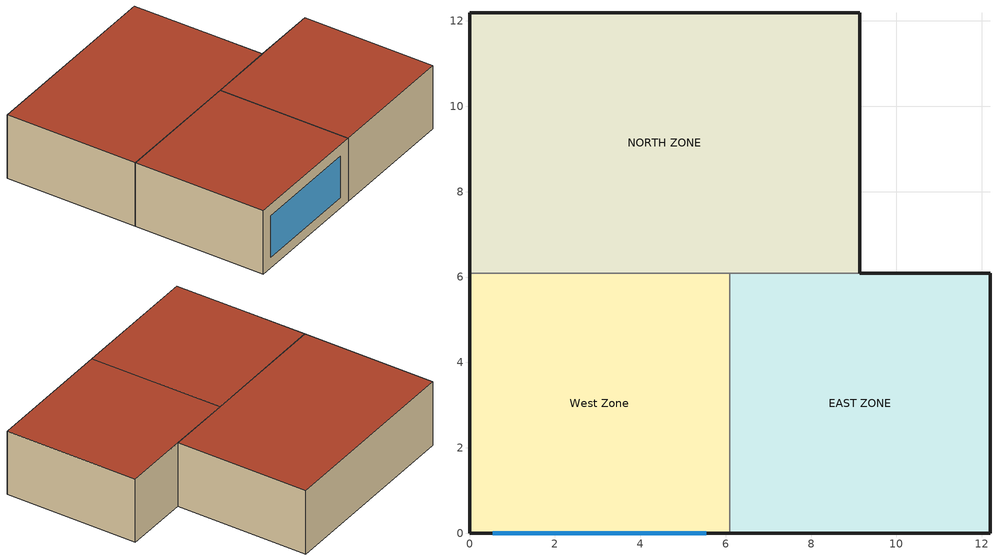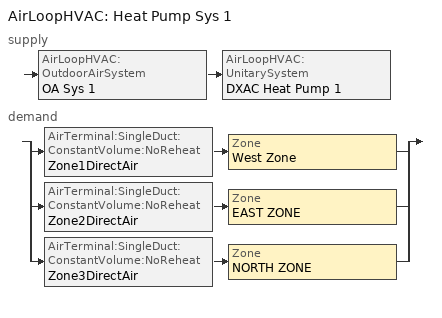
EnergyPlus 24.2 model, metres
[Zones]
West Zone
 floor adiabatic (FLOOR SLAB 8 IN): 0,0 0,6.1 6.1,6.1 6.1,0 z0
 wall outside (EXTWALL80): 0,6.1 0,0 6.1,0 z0:3.05
 wall to NORTH ZONE (PARTITION06): 6.1,6.1 0,6.1 z0:3.05
 wall to EAST ZONE (PARTITION06): 6.1,0 6.1,6.1 z0:3.05
 window (WIN-CON-LIGHT): 0.55,0 5.55,0 z0.5:2.5
 roof outside (ROOF34): 0,6.1 0,0 6.1,0 6.1,6.1 z3.05
EAST ZONE
 floor adiabatic (FLOOR SLAB 8 IN): 6.1,0 6.1,6.1 12.19,6.1 12.19,0 z0
 wall outside (EXTWALL80): 6.1,0 12.19,0 12.19,6.1 9.14,6.1 z0:3.05
 wall to NORTH ZONE (PARTITION06): 9.14,6.1 6.1,6.1 z0:3.05
 roof outside (ROOF34): 6.1,6.1 6.1,0 12.19,0 12.19,6.1 z3.05
NORTH ZONE
 floor adiabatic (FLOOR SLAB 8 IN): 0,6.1 0,12.19 9.14,12.19 9.14,6.1 z0
 wall outside (EXTWALL80): 9.14,6.1 9.14,12.19 0,12.19 0,6.1 z0:3.05
 roof outside (ROOF34): 0,12.19 0,6.1 9.14,6.1 9.14,12.19 z3.05
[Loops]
AirLoopHVAC 'Heat Pump Sys 1'
 supply: AirLoopHVAC:OutdoorAirSystem 'OA Sys 1' > AirLoopHVAC:UnitarySystem 'DXAC Heat Pump 1'
 demand: split
  | AirTerminal:SingleDuct:ConstantVolume:NoReheat 'Zone1DirectAir' > Zone 'West Zone'
  | AirTerminal:SingleDuct:ConstantVolume:NoReheat 'Zone2DirectAir' > Zone 'EAST ZONE'
  | AirTerminal:SingleDuct:ConstantVolume:NoReheat 'Zone3DirectAir' > Zone 'NORTH ZONE'
[Building]
NONE: Loads convergence tolerance value=0.04; Maximum number of warmup days=25; Minimum number of warmup days=6; North axis=0; Solar distribution=FullInteriorAndExterior; Temperature convergence tolerance value=0.4; Terrain=Suburbs
[Site:GroundTemperature:BuildingSurface]
20.03, 20.03, 20.13, 20.3, 20.43, 20.52, 20.62, 20.77, 20.78, 20.55, 20.44, 20.2
[Site:Location]
CHICAGO_IL_USA TMY2-94846: Elevation=190; Latitude=41.78; Longitude=-87.75; Time zone=-6
[SizingPeriod:DesignDay] Barometric pressure=99063; Day of month=21; Daylight saving time indicator=No; Humidity condition type=WetBulb; Rain indicator=No; Snow indicator=No; Solar model indicator=ASHRAEClearSky
Name | Daily dry bulb temperature range | Day type | Maximum dry bulb temperature | Month | Sky clearness | Wetbulb or dewpoint at maximum dry bulb | Wind direction | Wind speed
CHICAGO_IL_USA Annual Cooling 1% Design Conditions DB/MCWB | 10.7 | SummerDesignDay | 31.5 | 7 | 1 | 23 | 230 | 5.3
CHICAGO_IL_USA Annual Heating 99% Design Conditions DB | 0 | WinterDesignDay | -17.3 | 1 | 0 | -17.3 | 270 | 4.9
[Construction]
EXTWALL80: A1 - 1 IN STUCCO, C4 - 4 IN COMMON BRICK, E1 - 3 / 4 IN PLASTER OR GYP BOARD
FLOOR SLAB 8 IN: C10 - 8 IN HW CONCRETE
PARTITION06: E1 - 3 / 4 IN PLASTER OR GYP BOARD, C6 - 8 IN CLAY TILE, E1 - 3 / 4 IN PLASTER OR GYP BOARD
ROOF34: E2 - 1 / 2 IN SLAG OR STONE, E3 - 3 / 8 IN FELT AND MEMBRANE, B5 - 1 IN DENSE INSULATION, C12 - 2 IN HW CONCRETE
WIN-CON-LIGHT: WIN-LAY-GLASS-LIGHT
[Material] Thermal absorptance=0.9
Name | Conductivity | Density | Roughness | Solar absorptance | Specific heat | Thickness | Visible absorptance
A1 - 1 IN STUCCO | 0.691831 | 1858.142 | Smooth | 0.92 | 836.8 | 0.0253898 | 0.92
B5 - 1 IN DENSE INSULATION | 0.0432394 | 91.30524 | VeryRough | 0.5 | 836.8 | 0.0253898 | 0.5
C4 - 4 IN COMMON BRICK | 0.726422 | 1922.216 | Rough | 0.76 | 836.8 | 0.101498 | 0.76
C6 - 8 IN CLAY TILE | 0.570761 | 1121.292 | Smooth | 0.82 | 836.8 | 0.203302 | 0.82
C10 - 8 IN HW CONCRETE | 1.729577 | 2242.585 | MediumRough | 0.65 | 836.8 | 0.203302 | 0.65
C12 - 2 IN HW CONCRETE | 1.729577 | 2242.585 | MediumRough | 0.65 | 836.8 | 0.0509016 | 0.65
E1 - 3 / 4 IN PLASTER OR GYP BOARD | 0.726422 | 1601.846 | Smooth | 0.92 | 836.8 | 0.01905 | 0.92
E2 - 1 / 2 IN SLAG OR STONE | 1.435549 | 881.0155 | Rough | 0.55 | 1673.6 | 0.0127102 | 0.55
E3 - 3 / 8 IN FELT AND MEMBRANE | 0.190253 | 1121.292 | Rough | 0.75 | 1673.6 | 0.00954024 | 0.75
[WindowMaterial:Glazing]
WIN-LAY-GLASS-LIGHT: Back side infrared hemispherical emissivity=0.84; Back side solar reflectance at normal incidence=0.031; Back side visible reflectance at normal incidence=0.05; Conductivity=0.9; Front side infrared hemispherical emissivity=0.84; Front side solar reflectance at normal incidence=0.031; Front side visible reflectance at normal incidence=0.05; Infrared transmittance at normal incidence=0; Optical data type=SpectralAverage; Solar transmittance at normal incidence=0.9; Thickness=0.003; Visible transmittance at normal incidence=0.9
[AirLoopHVAC]
Heat Pump Sys 1: Design supply air flow rate=1.7
[AirLoopHVAC:UnitarySystem]
DXAC Heat Pump 1: Availability schedule=FanAndCoilAvailSched; Control type=Load; Controlling zone or thermostat location=East Zone; Cooling coil=Heat Pump ACDXCoil 2; Cooling supply air flow rate=1.7; Cooling supply air flow rate method=SupplyAirFlowRate; Design specification multispeed object=MyMultiSpeed; Fan placement=BlowThrough; Heating coil=Heat Pump DX Heating Coil 2; Heating supply air flow rate=1.7; Heating supply air flow rate method=SupplyAirFlowRate; Maximum outdoor dry bulb temperature for supplemental heater operation=21; Maximum supply air temperature=50; No load supply air flow rate=0; No load supply air flow rate method=SupplyAirFlowRate; Supplemental heating coil=Heat Pump DX Supp Heating Coil 1; Supply air fan operating mode schedule=CyclingFanSchedule; Supply fan=Supply Fan 1
[AirTerminal:SingleDuct:ConstantVolume:NoReheat] Availability schedule=FanAndCoilAvailSched
Name | Maximum air flow rate
Zone1DirectAir; Zone3DirectAir | 0.612
Zone2DirectAir | 0.476
[AvailabilityManager:Scheduled]
Name | Schedule
Heat Pump 1 Avail | FanAndCoilAvailSched
Outdoor Air 1 Avail | OutdoorAirAvailSched
[Coil:Cooling:DX]
Heat Pump ACDXCoil 2: Availability schedule=FanAndCoilAvailSched; Performance object=Heat Pump ACDXCoil 2 Performance
[Coil:Cooling:DX:CurveFit:OperatingMode]
Heat Pump ACDXCoil 2 Operating Mode: Apply latent degradation to speeds greater than 1=No; Condenser type=AirCooled; Latent capacity time constant=45; Maximum cycling rate=3; Nominal evaporative condenser pump power=100; Nominal speed number=4; Nominal time for condensate removal to begin=1000; Rated condenser air flow rate=0.3; Rated evaporator air flow rate=1.75; Rated gross total cooling capacity=35500; Ratio of initial moisture evaporation rate and steady state latent capacity=1.5; Speed 1=Heat Pump ACDXCoil 2 Speed 1 Performance; Speed 2=Heat Pump ACDXCoil 2 Speed 2 Performance; Speed 3=Heat Pump ACDXCoil 2 Speed 3 Performance; Speed 4=Heat Pump ACDXCoil 2 Speed 4 Performance
[Coil:Cooling:DX:CurveFit:Performance]
Heat Pump ACDXCoil 2 Performance: Base operating mode=Heat Pump ACDXCoil 2 Operating Mode; Capacity control method=Discrete; Compressor fuel type=Electricity; Crankcase heater capacity=200; Maximum outdoor dry bulb temperature for crankcase heater operation=10
[Coil:Cooling:DX:CurveFit:Speed] 2023 rated evaporator fan power per volume flow rate=934.4; Active fraction of coil face area=1; Evaporative condenser effectiveness=0.9; Gross cooling cop=3; Gross sensible heat ratio=0.75; Part load fraction correlation curve=HPACCOOLPLFFPLR Speed 1; Rated waste heat fraction of power input=0.2
Name | 2017 rated evaporator fan power per volume flow rate | Condenser air flow rate fraction | Energy input ratio modifier function of air flow fraction curve | Energy input ratio modifier function of temperature curve | Evaporative condenser pump power fraction | Evaporator air flow rate fraction | Gross total cooling capacity fraction | Total cooling capacity modifier function of air flow fraction curve | Total cooling capacity modifier function of temperature curve | Waste heat modifier function of temperature curve
Heat Pump ACDXCoil 2 Speed 1 Performance | 453.3 | 0.1667 | HPACCOOLEIRFF Speed 1 | HPACCOOLEIRFT Speed 1 | 0.5 | 0.2286 | 0.2113 | HPACCoolCapFF Speed 1 | HPACCoolCapFT Speed 1 | HAPCCoolWHFT Speed 1
Heat Pump ACDXCoil 2 Speed 2 Performance | 523.3 | 0.3333 | HPACCOOLEIRFF Speed 2 | HPACCOOLEIRFT Speed 2 | 0.6 | 0.4857 | 0.493 | HPACCoolCapFF Speed 2 | HPACCoolCapFT Speed 2 | HAPCCoolWHFT Speed 2
Heat Pump ACDXCoil 2 Speed 3 Performance | 573.3 | 0.6667 | HPACCOOLEIRFF Speed 3 | HPACCOOLEIRFT Speed 3 | 0.8 | 0.7143 | 0.7183 | HPACCoolCapFF Speed 3 | HPACCoolCapFT Speed 3 | HAPCCoolWHFT Speed 3
Heat Pump ACDXCoil 2 Speed 4 Performance | 673.3 | 1 | HPACCOOLEIRFF Speed 4 | HPACCOOLEIRFT Speed 4 | 1 | 1 | 1 | HPACCoolCapFF Speed 4 | HPACCoolCapFT Speed 4 | HAPCCoolWHFT Speed 4
[Coil:Heating:DX:MultiSpeed]
Heat Pump DX Heating Coil 2: 2017 speed 1 rated supply air fan power per volume flow rate=345; 2017 speed 2 rated supply air fan power per volume flow rate=425; 2017 speed 3 rated supply air fan power per volume flow rate=525; 2017 speed 4 rated supply air fan power per volume flow rate=673; 2023 speed 1 rated supply air fan power per volume flow rate=934.4; 2023 speed 2 rated supply air fan power per volume flow rate=934.4; 2023 speed 3 rated supply air fan power per volume flow rate=934.4; 2023 speed 4 rated supply air fan power per volume flow rate=934.4; Apply part load fraction to speeds greater than 1=No; Availability schedule=FanAndCoilAvailSched; Crankcase heater capacity=200; Defrost control=Timed; Defrost energy input ratio function of temperature curve=HPACDefrostCAPFT; Defrost strategy=ReverseCycle; Defrost time period fraction=0.058333; Fuel type=Electricity; Maximum outdoor dry bulb temperature for crankcase heater operation=10; Maximum outdoor dry bulb temperature for defrost operation=7.22; Minimum outdoor dry bulb temperature for compressor operation=-8; Number of speeds=4; Outdoor dry bulb temperature to turn on compressor=-5; Region number for calculating hspf=4; Resistive defrost heater capacity=2000; Speed 1 energy input ratio function of flow fraction curve=HPACHeatEIRFF Speed 1; Speed 1 energy input ratio function of temperature curve=HPACHeatEIRFT Speed 1; Speed 1 gross rated heating capacity=7500; Speed 1 gross rated heating cop=2.75; Speed 1 heating capacity function of flow fraction curve=HPACHeatCapFF Speed 1; Speed 1 heating capacity function of temperature curve=HPACHeatCapFT Speed 1; Speed 1 part load fraction correlation curve=HPACHeatPLFFPLR Speed 1; Speed 1 rated air flow rate=0.45; Speed 1 rated waste heat fraction of power input=0.2; Speed 1 waste heat function of temperature curve=HAPCHeatWHFT Speed 1; Speed 2 energy input ratio function of flow fraction curve=HPACHeatEIRFF Speed 2; Speed 2 energy input ratio function of temperature curve=HPACHeatEIRFT Speed 2; Speed 2 gross rated heating capacity=17500; Speed 2 gross rated heating cop=2.75; Speed 2 heating capacity function of flow fraction curve=HPACHeatCapFF Speed 2; Speed 2 heating capacity function of temperature curve=HPACHeatCapFT Speed 2; Speed 2 part load fraction correlation curve=HPACHeatPLFFPLR Speed 2; Speed 2 rated air flow rate=0.85; Speed 2 rated waste heat fraction of power input=0.2; Speed 2 waste heat function of temperature curve=HAPCHeatWHFT Speed 2; Speed 3 energy input ratio function of flow fraction curve=HPACHeatEIRFF Speed 3; Speed 3 energy input ratio function of temperature curve=HPACHeatEIRFT Speed 3; Speed 3 gross rated heating capacity=25500; Speed 3 gross rated heating cop=2.75; Speed 3 heating capacity function of flow fraction curve=HPACHeatCapFF Speed 3; Speed 3 heating capacity function of temperature curve=HPACHeatCapFT Speed 3; Speed 3 part load fraction correlation curve=HPACHeatPLFFPLR Speed 3; Speed 3 rated air flow rate=1.25; Speed 3 rated waste heat fraction of power input=0.2; Speed 3 waste heat function of temperature curve=HAPCHeatWHFT Speed 3; Speed 4 energy input ratio function of flow fraction curve=HPACHeatEIRFF Speed 4; Speed 4 energy input ratio function of temperature curve=HPACHeatEIRFT Speed 4; Speed 4 gross rated heating capacity=35500; Speed 4 gross rated heating cop=2.75; Speed 4 heating capacity function of flow fraction curve=HPACHeatCapFF Speed 4; Speed 4 heating capacity function of temperature curve=HPACHeatCapFT Speed 4; Speed 4 part load fraction correlation curve=HPACHeatPLFFPLR Speed 4; Speed 4 rated air flow rate=1.75; Speed 4 rated waste heat fraction of power input=0.2; Speed 4 waste heat function of temperature curve=HAPCHeatWHFT Speed 4
[Coil:Heating:Fuel]
Heat Pump DX Supp Heating Coil 1: Availability schedule=FanAndCoilAvailSched; Burner efficiency=0.8; Fuel type=NaturalGas; Nominal capacity=45000
[Controller:OutdoorAir]
OA Controller 1: Economizer control action type=ModulateFlow; Economizer control type=NoEconomizer; Lockout type=NoLockout; Maximum outdoor air flow rate=1.7; Minimum limit type=ProportionalMinimum; Minimum outdoor air flow rate=0.51; Minimum outdoor air schedule=OAFractionSched
[DesignSpecification:OutdoorAir] Outdoor air flow per person=0.00944; Outdoor air flow per zone=0; Outdoor air flow per zone floor area=0; Outdoor air method=Flow/Person
SZ DSOA EAST ZONE; SZ DSOA NORTH ZONE; SZ DSOA West Zone
[ElectricEquipment] Design level calculation method=EquipmentLevel; Fraction latent=0; Fraction lost=0; Fraction radiant=0.3; Schedule=Intermittent
Name | Design level | Zone or zonelist or space or spacelist
EAST ZONE ElecEq 1 | 1464.375 | EAST ZONE
NORTH ZONE ElecEq 1 | 2928.751 | NORTH ZONE
West Zone ElecEq 1 | 2928.751 | West Zone
[Fan:SystemModel]
Supply Fan 1: Availability schedule=FanAndCoilAvailSched; Design electric power consumption=Autosize; Design maximum air flow rate=1.7; Design power sizing method=TotalEfficiencyAndPressure; Design pressure rise=300; Electric power function of flow fraction curve=PowerRatioCurve; Electric power minimum flow rate fraction=0; Fan total efficiency=0.7; Motor efficiency=0.9; Motor in air stream fraction=1; Speed control method=Continuous
[Lights] Design level calculation method=LightingLevel; End use subcategory=GeneralLights; Fraction radiant=0.2; Fraction replaceable=0; Fraction visible=0.2; Return air fraction=0; Schedule=Office Lighting
Name | Lighting level | Zone or zonelist or space or spacelist
EAST ZONE Lights 1 | 1464.375 | EAST ZONE
NORTH ZONE Lights 1 | 878.6252 | NORTH ZONE
[People] Activity level schedule=Activity Sch; Air velocity schedule=Air Velo Sch; Carbon dioxide generation rate=3.82e-08; Clothing insulation schedule=Clothing Sch; Fraction radiant=0.3; Mean radiant temperature calculation type=EnclosureAveraged; Number of people calculation method=People; Number of people schedule=Office Occupancy; Thermal comfort model 1 type=Fanger; Work efficiency schedule=Work Eff Sch
Name | Number of people | Zone or zonelist or space or spacelist
EastPeople | 3 | EAST ZONE
NorthPeople | 4 | NORTH ZONE
WestPeople | 3 | West Zone
[Sizing:System]
Heat Pump Sys 1: 100 outdoor air in cooling=No; 100 outdoor air in heating=No; Central cooling capacity control method=VAV; Central cooling design supply air humidity ratio=0.008; Central cooling design supply air temperature=13; Central heating design supply air humidity ratio=0.008; Central heating design supply air temperature=50; Central heating maximum system air flow ratio=0; Cooling design capacity=Autosize; Cooling design capacity method=CoolingDesignCapacity; Cooling supply air flow rate=0; Cooling supply air flow rate method=DesignDay; Design outdoor air flow rate=Autosize; Heating design capacity=Autosize; Heating design capacity method=HeatingDesignCapacity; Heating supply air flow rate=0; Heating supply air flow rate method=DesignDay; Precool design humidity ratio=0.008; Precool design temperature=11; Preheat design humidity ratio=0.008; Preheat design temperature=7; Type of load to size on=Sensible; Type of zone sum to use=NonCoincident; Zone maximum outdoor air fraction=1
[Sizing:Zone] Account for dedicated outdoor air system=No; Cooling design air flow method=DesignDay; Cooling design air flow rate=0; Dedicated outdoor air high setpoint temperature for design=Autosize; Dedicated outdoor air low setpoint temperature for design=Autosize; Dedicated outdoor air system control strategy=NeutralSupplyAir; Heating design air flow method=DesignDay; Heating design air flow rate=0; Zone cooling design supply air humidity ratio=0.009; Zone cooling design supply air temperature=14; Zone cooling design supply air temperature input method=SupplyAirTemperature; Zone cooling sizing factor=0; Zone heating design supply air humidity ratio=0.009; Zone heating design supply air temperature=48; Zone heating design supply air temperature input method=SupplyAirTemperature; Zone heating sizing factor=0
Name | Design specification outdoor air object
West Zone | SZ DSOA West Zone
EAST ZONE | SZ DSOA EAST ZONE
NORTH ZONE | SZ DSOA NORTH ZONE
[ThermostatSetpoint:SingleCooling]
Cooling Setpoint with SB: Setpoint temperature schedule=Cooling Setpoints
[ThermostatSetpoint:SingleHeating]
Heating Setpoint with SB: Setpoint temperature schedule=Heating Setpoints
[UnitarySystemPerformance:Multispeed]
MyMultiSpeed: Cooling speed supply air flow ratio 1=0.24; Heating speed supply air flow ratio 1=0.24; Cooling speed supply air flow ratio 2=0.47; Heating speed supply air flow ratio 2=0.47; Cooling speed supply air flow ratio 3=0.75; Heating speed supply air flow ratio 3=0.75; Cooling speed supply air flow ratio 4=1; Heating speed supply air flow ratio 4=1; Number of speeds for cooling=4; Number of speeds for heating=4; Single mode operation=Yes
[Zone] Ceiling height=Autocalculate; Multiplier=1; Type=1; Volume=Autocalculate
EAST ZONE; NORTH ZONE; West Zone
[ZoneControl:Thermostat] Control 1=Heating Setpoint with SB; Control 2=Cooling Setpoint with SB; Control type schedule=Zone Control Type Sched
Name | Zone or zonelist
Zone 1 Thermostat | West Zone
Zone 2 Thermostat | EAST ZONE
Zone 3 Thermostat | NORTH ZONE
[Zone equipment]
West Zone: Zone1DirectAir
EAST ZONE: Zone2DirectAir
NORTH ZONE: Zone3DirectAir
[Curve:Biquadratic] Input unit type for x=Temperature; Input unit type for y=Temperature; Output unit type=Dimensionless
Name | Maximum value of x | Maximum value of y | Minimum value of x | Minimum value of y | Coefficient1 constant | Coefficient2 x | Coefficient3 x 2 | Coefficient4 y | Coefficient5 y 2 | Coefficient6 x y
HAPCCoolWHFT Speed 1; HAPCCoolWHFT Speed 2; HAPCCoolWHFT Speed 3; HAPCCoolWHFT Speed 4; HAPCHeatWHFT Speed 1; HAPCHeatWHFT Speed 2; HAPCHeatWHFT Speed 3; HAPCHeatWHFT Speed 4; HPACDefrostCAPFT | 50 | 50 | 0 | 0 | 1 | 0 | 0 | 0 | 0 | 0
HPACCOOLEIRFT Speed 1; HPACCOOLEIRFT Speed 2; HPACCOOLEIRFT Speed 3; HPACCOOLEIRFT Speed 4 | 23.88889 | 46.11111 | 12.77778 | 23.88889 | 0.632475 | -0.0121321 | 0.000507773 | 0.0155377 | 0.00027284 | -0.000679201
HPACCoolCapFT Speed 1; HPACCoolCapFT Speed 2; HPACCoolCapFT Speed 3; HPACCoolCapFT Speed 4 | 23.88889 | 46.11111 | 12.77778 | 23.88889 | 0.476428 | 0.0401147 | 0.000226411 | -0.000827136 | -7.3224e-06 | -0.000446278
[Curve:Cubic]
Name | Maximum value of x | Minimum value of x | Coefficient1 constant | Coefficient2 x | Coefficient3 x 2 | Coefficient4 x 3 | Input unit type for x | Output unit type
HPACCOOLEIRFF Speed 1; HPACCOOLEIRFF Speed 2; HPACCOOLEIRFF Speed 3; HPACCOOLEIRFF Speed 4; HPACCoolCapFF Speed 1; HPACCoolCapFF Speed 2; HPACCoolCapFF Speed 3; HPACCoolCapFF Speed 4 | 1.5 | 0.5 | 0.472786 | 1.24334 | -1.03871 | 0.322578
HPACHeatCapFF Speed 1; HPACHeatCapFF Speed 2; HPACHeatCapFF Speed 3; HPACHeatCapFF Speed 4 | 1.5 | 0.5 | 0.84 | 0.16 | 0 | 0
HPACHeatCapFT Speed 1; HPACHeatCapFT Speed 2; HPACHeatCapFT Speed 3; HPACHeatCapFT Speed 4 | 20 | -20 | 0.758746 | 0.027626 | 0.000148716 | 3.4992e-06 | Temperature | Dimensionless
HPACHeatEIRFT Speed 1; HPACHeatEIRFT Speed 2; HPACHeatEIRFT Speed 3; HPACHeatEIRFT Speed 4 | 20 | -20 | 1.19248 | -0.0300438 | 0.00103745 | -2.3328e-05 | Temperature | Dimensionless
[Curve:Exponent]
PowerRatioCurve: Maximum value of x=1; Minimum value of x=0; Coefficient1 constant=0; Coefficient2 constant=1; Coefficient3 constant=2.2
[Curve:Quadratic] Maximum value of x=1; Minimum value of x=0
Name | Coefficient1 constant | Coefficient2 x | Coefficient3 x 2
HPACCOOLPLFFPLR Speed 1; HPACHeatPLFFPLR Speed 1; HPACHeatPLFFPLR Speed 2; HPACHeatPLFFPLR Speed 3; HPACHeatPLFFPLR Speed 4 | 0.85 | 0.15 | 0
HPACHeatEIRFF Speed 1; HPACHeatEIRFF Speed 2; HPACHeatEIRFF Speed 3; HPACHeatEIRFF Speed 4 | 1.3824 | -0.4336 | 0.0512
[Schedule:Compact]
Activity Sch: Through: 12/31, For: Alldays, Until: 24:00, 131.8
Air Velo Sch: Through: 12/31, For: Alldays, Until: 24:00, 0.137
COOLING SETPOINTS: Through: 12/31, For: Weekdays Weekends Holidays CustomDay1 CustomDay2, Until: 7:00, 30, Until: 17:00, 24, Until: 24:00, 30, For: SummerDesignDay, Until: 24:00, 24, For: WinterDesignDay, Until: 24:00, 50
Clothing Sch: Through: 12/31, For: Alldays, Until: 24:00, 1
CyclingFanSchedule: Through: 12/31, For: AllDays, Until: 24:00, 0
FANANDCOILAVAILSCHED: Through: 3/31, For: Alldays, Until: 24:00, 1, Through: 9/30, For: Weekdays, Until: 7:00, 0, Until: 17:00, 1, Until: 24:00, 0, For: Weekends Holidays CustomDay1 CustomDay2, Until: 24:00, 0, For: SummerDesignDay WinterDesignDay, Until: 24:00, 1, Through: 12/31, For: Alldays, Until: 24:00, 1
HEATING SETPOINTS: Through: 12/31, For: Weekdays Weekends Holidays CustomDay1 CustomDay2, Until: 7:00, 15, Until: 17:00, 20, Until: 24:00, 15, For: SummerDesignDay, Until: 24:00, 15, For: WinterDesignDay, Until: 24:00, 20
Intermittent: Through: 12/31, For: Weekdays, Until: 8:00, 0, Until: 18:00, 1, Until: 24:00, 0, For: Weekends Holidays CustomDay1 CustomDay2, Until: 24:00, 0, For: SummerDesignDay, Until: 24:00, 1, For: WinterDesignDay, Until: 24:00, 0.15
OAFRACTIONSCHED: Through: 12/31, For: Weekdays Weekends Holidays CustomDay1 CustomDay2, Until: 7:00, 0, Until: 17:00, 1, Until: 24:00, 0, For: SummerDesignDay WinterDesignDay, Until: 24:00, 1
OUTDOORAIRAVAILSCHED: Through: 12/31, For: Weekdays, Until: 7:00, 0, Until: 17:00, 1, Until: 24:00, 0, For: Weekends Holidays CustomDay1 CustomDay2, Until: 24:00, 0, For: SummerDesignDay WinterDesignDay, Until: 24:00, 1
Office Lighting: Through: 12/31, For: Weekdays, Until: 6:00, 0.05, Until: 7:00, 0.2, Until: 17:00, 1, Until: 18:00, 0.5, Until: 24:00, 0.05, For: Weekends Holidays CustomDay1 CustomDay2, Until: 24:00, 0.05, For: SummerDesignDay, Until: 24:00, 1, For: WinterDesignDay, Until: 24:00, 0.15
Office Occupancy: Through: 12/31, For: Weekdays, Until: 6:00, 0, Until: 7:00, 0.1, Until: 8:00, 0.5, Until: 12:00, 1, Until: 13:00, 0.5, Until: 16:00, 1, Until: 17:00, 0.5, Until: 18:00, 0.1, Until: 24:00, 0, For: Weekends Holidays CustomDay1 CustomDay2, Until: 24:00, 0, For: SummerDesignDay, Until: 24:00, 1, For: WinterDesignDay, Until: 24:00, 0.05
Work Eff Sch: Through: 12/31, For: Alldays, Until: 24:00, 0
ZONE CONTROL TYPE SCHED: Through: 3/31, For: Alldays, Until: 24:00, 1, Through: 9/30, For: Alldays, Until: 24:00, 2, Through: 12/31, For: Alldays, Until: 24:00, 1
